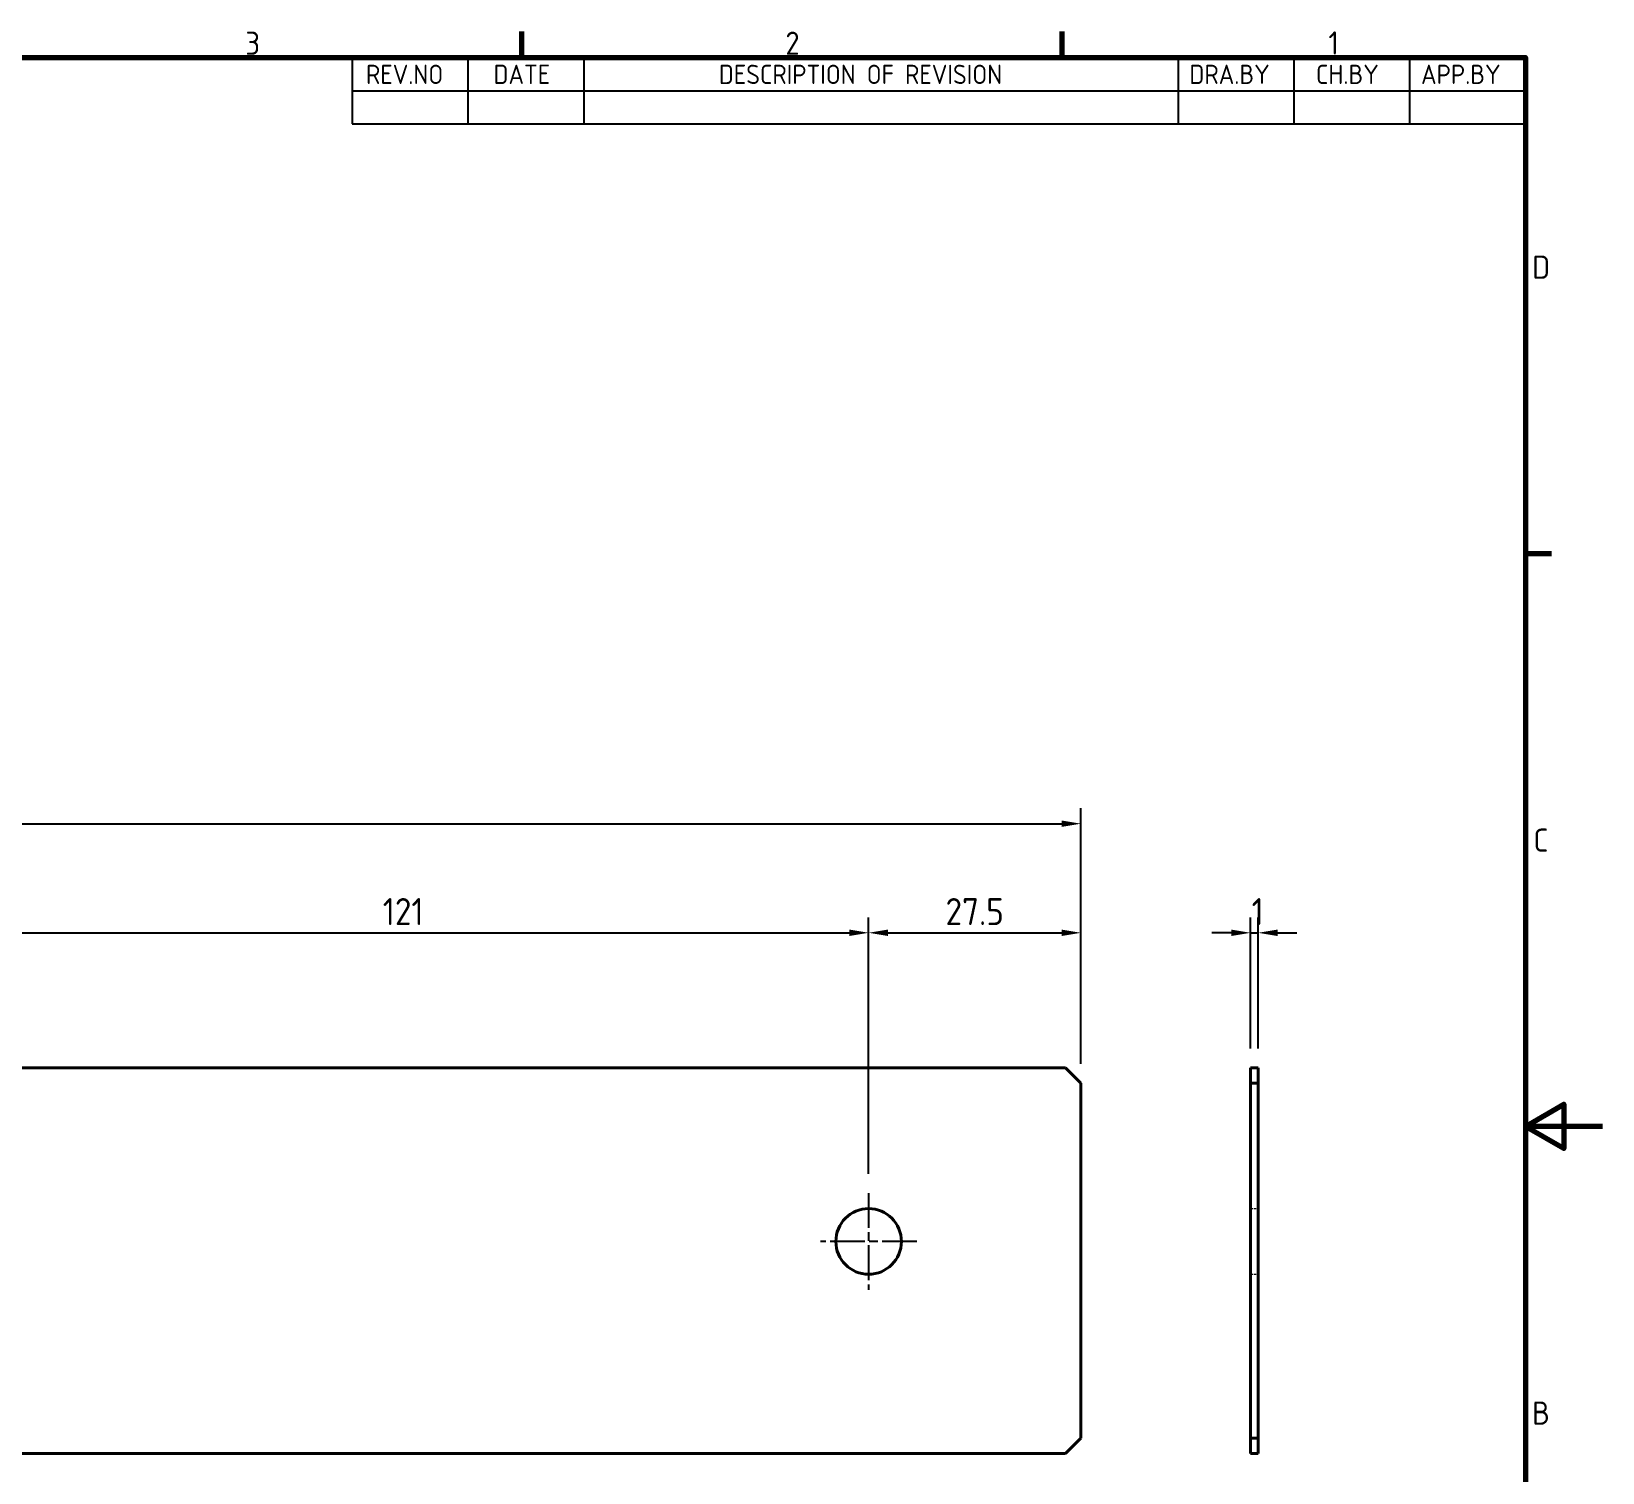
# Model space of a CAD drawing. Header units: millimetres. Extents: x 0 to 420, y 0 to 297.
# Drawn here: x 216.4 to 420, y 103.6 to 290.4 of the extents above; entities that cross this region are included whole.
import ezdxf

# ---------------------------------------------------------------- set-up
doc = ezdxf.new("R2010")
doc.units = ezdxf.units.MM
doc.linetypes.add('CHAIN', pattern=[0.35429999999999995, 0.2362, -0.0295, 0.0591, -0.0295])
doc.linetypes.add('DASHED', pattern=[0.2067, 0.1654, -0.0413])
doc.layers.get('0').update_dxf_attribs({"color": 3, "lineweight": 25})
for name, color, linetype, lineweight in [('가려진 것(ISO)', 2, 'DASHED', 18), ('가시적인 것(ISO)', 3, 'Continuous', 40), ('경계(ISO)', 7, 'Continuous', 70), ('기호(ISO)', 5, 'Continuous', 25), ('중심 표식(ISO)', 1, 'Continuous', 25), ('치수(ISO)', 7, 'Continuous', 25)]:
    doc.layers.add(name, color=color, linetype=linetype, lineweight=lineweight)
doc.styles.add('ISO Proportiona M2B', font='isocp.shx')
doc.styles.add('문자 텍스트_M2B', font='isocp.shx')
doc.styles.add('치수 텍스트_PSTEK_POSCO', font='isocp.shx')
doc.dimstyles.new('치수_PSTEK_POSCO', dxfattribs={"dimtxt": 3.5, "dimasz": 2.5, "dimexe": 2, "dimexo": 2.5, "dimgap": 1, "dimtad": 1, "dimrnd": 1e-08, "dimdsep": 46, "dimtxsty": '치수 텍스트_PSTEK_POSCO', "dimcen": 0.09, "dimdle": 10, "dimclrd": 7, "dimclre": 7, "dimclrt": 2, "dimadec": 1, "dimazin": 2, "dimtfac": 1, "dimtmove": 0, "dimatfit": 3, "dimfxl": 0, "dimtolj": 1, "dimlwd": -1, "dimlwe": -1, "dimarcsym": 0})

# ---------------------------------------------------------------- blocks, each defined once
blk = doc.blocks.new('경계 Default Border')
at = {"layer": '경계(ISO)'}
for p, q in [((280, 287.0000076293945), (280, 290.4000091552734)), ((350, 287.0000076293945), (350, 290.4000091552734)), ((410, 222.7499961853027), (413.4000015258789, 222.7499961853027))]:
    blk.add_line(p, q, dxfattribs=at)
at = {"layer": '경계(ISO)', "flags": 128}
for points in [[(10, 10), (10, 287.0000076293945), (410, 287.0000076293945), (410, 10), (10, 10)], [(420, 148.5000038146973), (410, 148.5000038146973), (415, 151.3867473602295), (415, 145.6132507324219), (410, 148.5000038146973)]]:
    blk.add_lwpolyline(points, dxfattribs=at)
at = {"layer": '경계(ISO)', "color": 2, "char_height": 3.00000011920929, "attachment_point": 7, "style": '문자 텍스트_M2B'}
for s, insert in [('3', (244.1685395229535, 287.3713945155963)), ('2', (314.127739416884, 287.3713945155963)), ('1', (384.4860661041481, 287.4)), ('D', (410.878270202895, 258.3463944559917)), ('C', (411.0445395201643, 184.0963944559917)), ('B', (410.878270202895, 109.8463944559917))]:
    blk.add_mtext(s, dxfattribs=dict(at, insert=insert))
blk = doc.blocks.new('리비전 내역')
at = {"layer": '기호(ISO)'}
for p, q in [((258, 287.0000076293945), (410, 287.0000076293945)), ((258, 287.0000076293945), (258, 282.7200076293945)), ((273, 287.0000076293945), (273, 282.7200076293945)), ((288, 287.0000076293945), (288, 282.7200076293945)), ((365, 287.0000076293945), (365, 282.7200076293945)), ((380, 287.0000076293945), (380, 282.7200076293945)), ((395, 287.0000076293945), (395, 282.7200076293945)), ((410, 287.0000076293945), (410, 282.7200076293945)), ((258, 282.7200076293945), (410, 282.7200076293945)), ((258, 282.7200076293945), (258, 278.4400076293945)), ((273, 282.7200076293945), (273, 278.4400076293945)), ((288, 282.7200076293945), (288, 278.4400076293945)), ((365, 282.7200076293945), (365, 278.4400076293945)), ((380, 282.7200076293945), (380, 278.4400076293945)), ((395, 282.7200076293945), (395, 278.4400076293945)), ((410, 282.7200076293945), (410, 278.4400076293945)), ((258, 278.4400076293945), (410, 278.4400076293945))]:
    blk.add_line(p, q, dxfattribs=at)
at = {"layer": '기호(ISO)', "color": 2, "char_height": 2.5, "attachment_point": 7, "style": 'ISO Proportiona M2B'}
for s, insert in [('REV.NO', (259.7871163682308, 283.5831900503393)), ('DATE', (276.3142317728366, 283.5831900503393)), ('DESCRIPTION OF REVISION', (305.5070204333629, 283.5831900503393)), ('DRA.BY', (366.4757339553204, 283.5831900503393)), ('CH.BY', (382.8642915086117, 283.5831900503393)), ('APP.BY', (396.4777339604404, 283.5831900503393))]:
    blk.add_mtext(s, dxfattribs=dict(at, insert=insert))
blk = doc.blocks.new('*D24')
at = {"layer": 'Defpoints', "color": 0, "transparency": 16777216}
for p in [(324.9118627672435, 173.5879018950206), (203.9118627672435, 139.8379018950206), (324.9118627672435, 139.8379018950206)]:
    blk.add_point(p, dxfattribs=at)
at = {"layer": '치수(ISO)', "color": 7, "transparency": 16777216}
for p, q in [((203.9118627672435, 142.3379018950206), (203.9118627672435, 175.5879018950206)), ((324.9118627672435, 142.3379018950206), (324.9118627672435, 175.5879018950206)), ((206.4118627672435, 173.5879018950206), (322.4118627672435, 173.5879018950206))]:
    blk.add_line(p, q, dxfattribs=at)
for points in [[(206.4118627672435, 174.0045685616873), (206.4118627672435, 173.171235228354), (203.9118627672435, 173.5879018950206)], [(322.4118627672435, 174.0045685616873), (322.4118627672435, 173.171235228354), (324.9118627672435, 173.5879018950206)]]:
    blk.add_solid(points, dxfattribs=at)
at = {"layer": '치수(ISO)', "color": 2, "transparency": 16777216, "insert": (261.9618627672435, 176.3382463832096), "char_height": 3.5, "attachment_point": 4, "style": '치수 텍스트_PSTEK_POSCO'}
blk.add_mtext('\\A1;121', dxfattribs=at)
blk = doc.blocks.new('*D25')
at = {"layer": 'Defpoints', "color": 0, "transparency": 16777216}
for p in [(352.4118627672435, 173.5879018950206), (352.4118627672435, 154.0879018950207), (324.9118627672435, 139.8379018950206)]:
    blk.add_point(p, dxfattribs=at)
at = {"layer": '치수(ISO)', "color": 7, "transparency": 16777216}
for p, q in [((324.9118627672435, 142.3379018950206), (324.9118627672435, 175.5879018950206)), ((352.4118627672435, 156.5879018950207), (352.4118627672435, 175.5879018950206)), ((327.4118627672435, 173.5879018950206), (349.9118627672435, 173.5879018950206))]:
    blk.add_line(p, q, dxfattribs=at)
for points in [[(327.4118627672435, 174.0045685616873), (327.4118627672435, 173.171235228354), (324.9118627672435, 173.5879018950206)], [(349.9118627672435, 174.0045685616873), (349.9118627672435, 173.171235228354), (352.4118627672435, 173.5879018950206)]]:
    blk.add_solid(points, dxfattribs=at)
at = {"layer": '치수(ISO)', "color": 2, "transparency": 16777216, "insert": (334.8699364174503, 176.3382463832096), "char_height": 3.5, "attachment_point": 4, "style": '치수 텍스트_PSTEK_POSCO'}
blk.add_mtext('\\A1;27.5', dxfattribs=at)
blk = doc.blocks.new('*D28')
at = {"layer": 'Defpoints', "color": 0, "transparency": 16777216}
for p in [(352.4118627672435, 187.7280763909742), (55.4118627672435, 154.0879018950206), (352.4118627672435, 154.0879018950207)]:
    blk.add_point(p, dxfattribs=at)
at = {"layer": '치수(ISO)', "color": 7, "transparency": 16777216}
for p, q in [((55.4118627672435, 156.5879018950206), (55.4118627672435, 189.7280763909742)), ((352.4118627672435, 156.5879018950207), (352.4118627672435, 189.7280763909742)), ((57.9118627672435, 187.7280763909742), (349.9118627672435, 187.7280763909742))]:
    blk.add_line(p, q, dxfattribs=at)
for points in [[(57.9118627672435, 188.1447430576409), (57.9118627672435, 187.3114097243075), (55.4118627672435, 187.7280763909742)], [(349.9118627672435, 188.1447430576409), (349.9118627672435, 187.3114097243075), (352.4118627672435, 187.7280763909742)]]:
    blk.add_solid(points, dxfattribs=at)
at = {"layer": '치수(ISO)', "color": 2, "transparency": 16777216, "insert": (200.7113087125006, 190.4784208791632), "char_height": 3.5, "attachment_point": 4, "style": '치수 텍스트_PSTEK_POSCO'}
blk.add_mtext('\\A1;297', dxfattribs=at)
blk = doc.blocks.new('*D31')
at = {"layer": 'Defpoints', "color": 0, "transparency": 16777216}
for p in [(375.3854164397927, 173.5879018950233), (374.3854164397926, 156.0879018950207), (375.3854164397927, 156.0879018950207)]:
    blk.add_point(p, dxfattribs=at)
at = {"layer": '치수(ISO)', "color": 7, "transparency": 16777216}
for p, q in [((374.3854164397926, 158.5879018950207), (374.3854164397926, 175.5879018950233)), ((375.3854164397927, 158.5879018950207), (375.3854164397927, 175.5879018950233)), ((371.8854164397926, 173.5879018950233), (369.3854164397926, 173.5879018950233)), ((374.3854164397926, 173.5879018950233), (375.3854164397927, 173.5879018950233)), ((377.8854164397927, 173.5879018950233), (380.3854164397927, 173.5879018950233))]:
    blk.add_line(p, q, dxfattribs=at)
for points in [[(371.8854164397926, 174.00456856169), (371.8854164397926, 173.1712352283566), (374.3854164397926, 173.5879018950233)], [(377.8854164397927, 174.00456856169), (377.8854164397927, 173.1712352283566), (375.3854164397927, 173.5879018950233)]]:
    blk.add_solid(points, dxfattribs=at)
at = {"layer": '치수(ISO)', "color": 2, "transparency": 16777216, "insert": (374.5354164397926, 176.3379018950233), "char_height": 3.5, "attachment_point": 4, "style": '치수 텍스트_PSTEK_POSCO'}
blk.add_mtext('\\A1;1', dxfattribs=at)

msp = doc.modelspace()

# ---------------------------------------------------------------- linework, layer by layer
at = {"layer": '가려진 것(ISO)', "ltscale": 1.904596567153931}
for p, q in [((374.3854164397851, 137.8379018950206), (375.3854164397851, 137.8379018950206)), ((374.3854164397851, 129.3379018950206), (375.3854164397851, 129.3379018950206))]:
    msp.add_line(p, q, dxfattribs=at)
at = {"layer": '가시적인 것(ISO)'}
for p, q in [((350.4118627672435, 156.0879018950207), (57.41186276724349, 156.0879018950206)), ((350.4118627672435, 156.0879018950207), (352.4118627672436, 154.0879018950207)), ((374.3854164397927, 156.0879018950207), (374.3854164397933, 154.0879018950207)), ((375.3854164397927, 156.0879018950207), (374.3854164397927, 156.0879018950207)), ((375.3854164397933, 154.0879018950207), (375.3854164397927, 156.0879018950207)), ((352.4118627672436, 108.0879018950206), (352.4118627672436, 154.0879018950207)), ((374.3854164397933, 154.0879018950207), (375.3854164397933, 154.0879018950207)), ((374.3854164397933, 108.0879018950206), (374.3854164397933, 154.0879018950207)), ((375.3854164397933, 154.0879018950207), (375.3854164397933, 108.0879018950206)), ((352.4118627672436, 108.0879018950206), (350.4118627672435, 106.0879018950206)), ((374.3854164397933, 108.0879018950206), (374.3854164397927, 106.0879018950206)), ((375.3854164397933, 108.0879018950206), (374.3854164397933, 108.0879018950206)), ((375.3854164397927, 106.0879018950206), (375.3854164397933, 108.0879018950206)), ((57.41186276724351, 106.0879018950206), (350.4118627672435, 106.0879018950206)), ((374.3854164397927, 106.0879018950206), (375.3854164397927, 106.0879018950206))]:
    msp.add_line(p, q, dxfattribs=at)
msp.add_circle((324.9118627672435, 133.5879018950206), 4.25, dxfattribs=at)
at = {"layer": '중심 표식(ISO)', "linetype": 'CHAIN', "ltscale": 19.05165100097656}
for p, q in [((324.9118627672435, 139.8379018950206), (324.9118627672435, 127.3379018950206)), ((331.1618627672435, 133.5879018950206), (318.6618627672435, 133.5879018950206))]:
    msp.add_line(p, q, dxfattribs=at)

# ---------------------------------------------------------------- block references
msp.add_blockref('경계 Default Border', (0, 0))
at = {"layer": '기호(ISO)'}
msp.add_blockref('리비전 내역', (0, 0), dxfattribs=at)

# ---------------------------------------------------------------- dimensions: what is measured, and where the dimension line sits
at = {"layer": '치수(ISO)', "color": 7}
for base, p1, p2, override, picture, middle in [((352.4118627672435, 187.7280763909742), (55.4118627672435, 154.0879018950206), (352.4118627672435, 154.0879018950207), {"dimdec": 2, "dimtp": 0, "dimtm": -0, "dimtdec": 2, "dimtofl": 0, "dimatfit": 1}, '*D28', (203.9118627672435, 187.7280763909742)), ((324.9118627672435, 173.5879018950206), (203.9118627672435, 139.8379018950206), (324.9118627672435, 139.8379018950206), {"dimdec": 2, "dimtp": 0, "dimtm": -0, "dimtdec": 2, "dimtofl": 0, "dimatfit": 1}, '*D24', (264.4118627672435, 173.5879018950206)), ((352.4118627672435, 173.5879018950206), (324.9118627672435, 139.8379018950206), (352.4118627672435, 154.0879018950207), {"dimdec": 2, "dimtp": 0, "dimtm": -0, "dimtdec": 2, "dimtofl": 0, "dimatfit": 1}, '*D25', (338.6618627672436, 173.5879018950206)), ((375.3854164397927, 173.5879018950233), (374.3854164397926, 156.0879018950207), (375.3854164397927, 156.0879018950207), {"dimdec": 2, "dimtp": 0, "dimtm": -0, "dimtdec": 2, "dimtofl": 1, "dimatfit": 1}, '*D31', (374.8854164397926, 173.5879018950233))]:
    dim = msp.add_linear_dim(base=base, p1=p1, p2=p2, angle=180, dimstyle='치수_PSTEK_POSCO', override=override, dxfattribs=at)
    dim.commit()
    dim.dimension.update_dxf_attribs({"geometry": picture, "text_midpoint": middle, "dimtype": 160})

doc.saveas('drawing.dxf')
